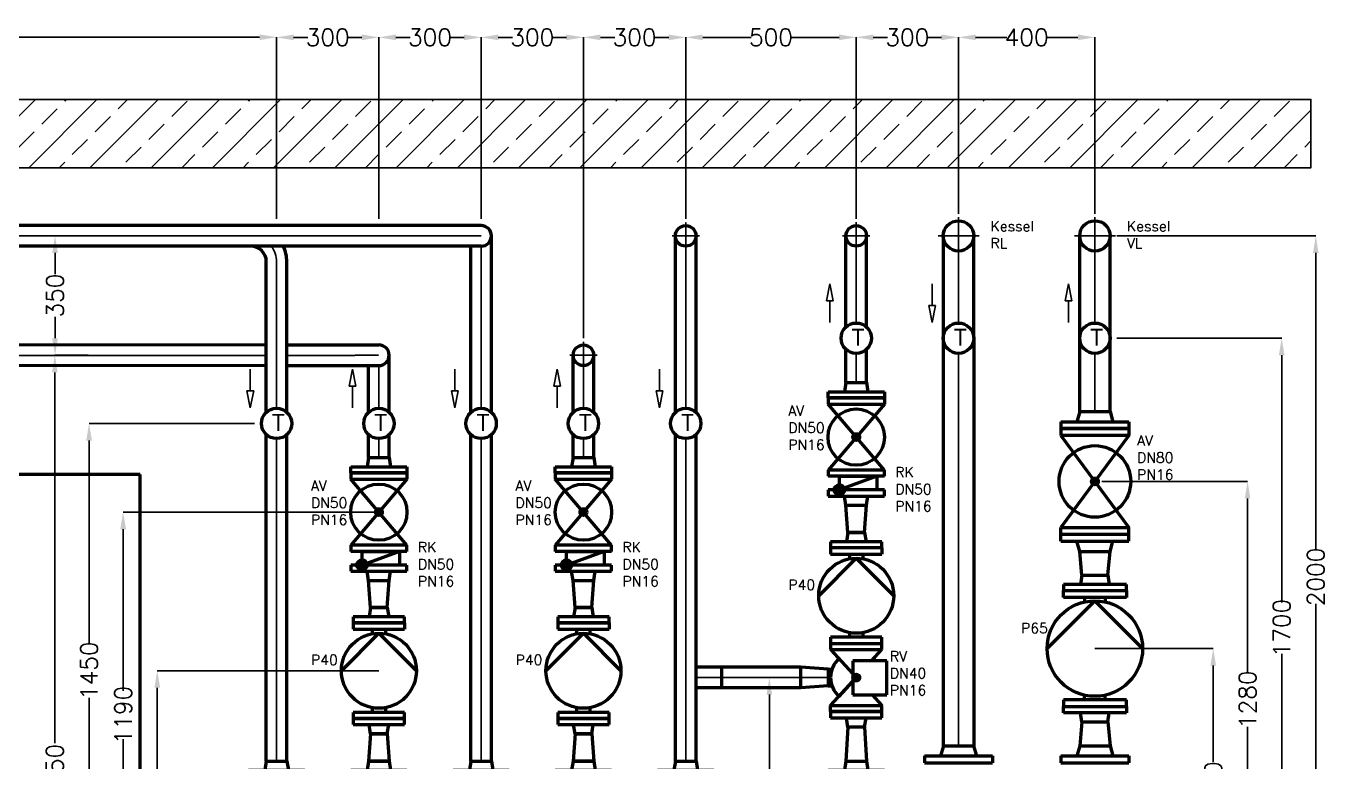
# Model space of a CAD drawing. Header units: millimetres. Extents: x 984 to 280474, y -69633 to 13043.
# Drawn here: x 276658 to 280474, y -67943 to -65785 of the extents above; entities that cross this region are included whole.
import ezdxf

# ---------------------------------------------------------------- set-up
doc = ezdxf.new("R2010")
doc.units = ezdxf.units.MM
doc.header["$LTSCALE"] = 0.05
doc.linetypes.add('MITTE', pattern=[50.8, 31.75, -6.35, 6.35, -6.35])
doc.layers.get('0').update_dxf_attribs({"lineweight": 18})
for name, color, linetype, lineweight in [('Maßlinien_Schraffuren', 7, 'Continuous', 25), ('Mittellinien', 7, 'MITTE', 25), ('Sichtbare Kanten', 7, 'Continuous', 50)]:
    doc.layers.add(name, color=color, linetype=linetype, lineweight=lineweight)
doc.styles.add('Annotative', font='romans.shx')
doc.styles.add('RomanS', font='romans.shx')
doc.styles.get("Standard").update_dxf_attribs({"font": 'txt.shx'})
doc.dimstyles.get("Standard").update_dxf_attribs({"dimtxt": 0.18, "dimasz": 0.18, "dimexe": 0.18, "dimexo": 0.0625, "dimgap": 0.09, "dimtad": 0, "dimtih": 1, "dimtoh": 1, "dimdec": 4, "dimzin": 0, "dimdsep": 46, "dimtxsty": 'Standard', "dimcen": 0.09, "dimadec": 0, "dimazin": 0, "dimtfac": 1, "dimtdec": 4, "dimtofl": 0, "dimtmove": 0, "dimatfit": 3, "dimfxl": 1, "dimtolj": 1, "dimtzin": 0, "dimarcsym": 0})

# ---------------------------------------------------------------- blocks, each defined once
blk = doc.blocks.new('Pumpe DN40')
for p, q in [((75, 280), (-75, 280)), ((-75, 280), (-75, 262)), ((75, 280), (75, 262)), ((-110, 140), (0, 250)), ((-75, 262), (75, 262)), ((-20, 262), (-20, 248.2)), ((0, 250), (110, 140)), ((20, 248.2), (20, 262)), ((75, 18), (-75, 18)), ((-75, 18), (-75, 0)), ((-75, 0), (75, 0)), ((-20, 31.8), (-20, 18)), ((20, 18), (20, 31.8)), ((75, 0), (75, 18))]:
    blk.add_line(p, q)
blk.add_circle((0, 140), 110)
blk = doc.blocks.new('Flansch DN50')
for p, q in [((82.5, 0), (-82.5, 0)), ((-82.5, 0), (-82.5, -18)), ((82.5, -18), (82.5, 0)), ((-82.5, -18), (82.5, -18)), ((-30.15, -45), (-34.56, -18)), ((30.15, -45), (34.56, -18)), ((-30.15, -45), (30.15, -45))]:
    blk.add_line(p, q)
blk = doc.blocks.new('Rückschlagklappe DN50')
h = blk.add_hatch(color=256)
h.dxf.hatch_style = 1
edge = h.paths.add_edge_path()
edge.add_arc((-55, 0), 15, 0, 360)
for p, q in [((-55, 40), (55, 40)), ((-55, 0), (-55, 40)), ((55, 40), (-55, 0)), ((55, 40), (55, 0)), ((55, 0), (-55, 0))]:
    blk.add_line(p, q)
blk.add_circle((-55, 0), 15)
blk = doc.blocks.new('Absperrventil DN 50')
h = blk.add_hatch(color=256)
h.dxf.hatch_style = 1
edge = h.paths.add_edge_path()
edge.add_arc((0, 115), 10, 0, 360)
for p, q in [((-82.5, 230), (82.5, 230)), ((-82.5, 230), (-82.5, 212)), ((82.5, 230), (82.5, 212)), ((-82.5, 212), (82.5, 212)), ((82.5, 18), (-82.5, 212)), ((82.5, 212), (-82.5, 18)), ((82.5, 18), (-82.5, 18)), ((-82.5, 18), (-82.5, 0)), ((82.5, 0), (-82.5, 0)), ((82.5, 0), (82.5, 18))]:
    blk.add_line(p, q)
for radius in [82.5, 10]:
    blk.add_circle((0, 115), radius)
blk = doc.blocks.new('Flansch DN 80')
for p, q in [((-100, -20), (-100, 0)), ((-100, 0), (100, 0)), ((100, -20), (100, 0)), ((-100, -20), (100, -20)), ((-44.45, -50), (-52.5, -20)), ((44.45, -50), (52.5, -20)), ((-44.45, -50), (44.45, -50))]:
    blk.add_line(p, q)
blk = doc.blocks.new('*D223')
at = {"layer": 'Defpoints', "color": 0, "transparency": 16777216}
for p in [(279393.1, -65818), (279393.1, -66335.7), (279793.1, -66335.7)]:
    blk.add_point(p, dxfattribs=at)
at = {"layer": 'Maßlinien_Schraffuren', "color": 0, "lineweight": -2, "transparency": 16777216}
for p, q in [((279393.1, -66335.6), (279393.1, -65817.8)), ((279443.1, -65818), (279534.7, -65818)), ((279743.1, -65818), (279651.6, -65818)), ((279793.1, -66335.6), (279793.1, -65817.8))]:
    blk.add_line(p, q, dxfattribs=at)
at = {"layer": 'Maßlinien_Schraffuren', "color": 0, "transparency": 16777216}
for points in [[(279443.1, -65809.6), (279443.1, -65826.3), (279393.1, -65818)], [(279743.1, -65809.6), (279743.1, -65826.3), (279793.1, -65818)]]:
    blk.add_solid(points, dxfattribs=at)
at = {"layer": 'Maßlinien_Schraffuren', "color": 0, "transparency": 16777216, "insert": (279593.1, -65818), "char_height": 50, "attachment_point": 5}
blk.add_mtext('\\A1;400', dxfattribs=at)
blk = doc.blocks.new('*D224')
at = {"layer": 'Defpoints', "color": 0, "transparency": 16777216}
for p in [(279093.1, -65818), (279093.1, -66350.2), (279393.1, -66335.7)]:
    blk.add_point(p, dxfattribs=at)
at = {"layer": 'Maßlinien_Schraffuren', "color": 0, "lineweight": -2, "transparency": 16777216}
for p, q in [((279093.1, -66350.1), (279093.1, -65817.8)), ((279143.1, -65818), (279184.7, -65818)), ((279343.1, -65818), (279301.6, -65818)), ((279393.1, -66335.6), (279393.1, -65817.8))]:
    blk.add_line(p, q, dxfattribs=at)
at = {"layer": 'Maßlinien_Schraffuren', "color": 0, "transparency": 16777216}
for points in [[(279143.1, -65809.6), (279143.1, -65826.3), (279093.1, -65818)], [(279343.1, -65809.6), (279343.1, -65826.3), (279393.1, -65818)]]:
    blk.add_solid(points, dxfattribs=at)
at = {"layer": 'Maßlinien_Schraffuren', "color": 0, "transparency": 16777216, "insert": (279243.1, -65818), "char_height": 50, "attachment_point": 5}
blk.add_mtext('\\A1;300', dxfattribs=at)
blk = doc.blocks.new('*D225')
at = {"layer": 'Defpoints', "color": 0, "transparency": 16777216}
for p in [(278593.1, -65818), (279093.1, -65850), (278593.1, -66350)]:
    blk.add_point(p, dxfattribs=at)
at = {"layer": 'Maßlinien_Schraffuren', "color": 0, "lineweight": -2, "transparency": 16777216}
for p, q in [((278593.1, -66349.9), (278593.1, -65817.8)), ((278643.1, -65818), (278784.7, -65818)), ((279043.1, -65818), (278901.6, -65818)), ((279093.1, -65849.9), (279093.1, -65817.8))]:
    blk.add_line(p, q, dxfattribs=at)
at = {"layer": 'Maßlinien_Schraffuren', "color": 0, "transparency": 16777216}
for points in [[(278643.1, -65809.6), (278643.1, -65826.3), (278593.1, -65818)], [(279043.1, -65809.6), (279043.1, -65826.3), (279093.1, -65818)]]:
    blk.add_solid(points, dxfattribs=at)
at = {"layer": 'Maßlinien_Schraffuren', "color": 0, "transparency": 16777216, "insert": (278843.1, -65818), "char_height": 50, "attachment_point": 5}
blk.add_mtext('\\A1;500', dxfattribs=at)
blk = doc.blocks.new('*D226')
at = {"layer": 'Defpoints', "color": 0, "transparency": 16777216}
for p in [(278293.1, -65818), (278593.1, -66350), (278293.1, -66700)]:
    blk.add_point(p, dxfattribs=at)
at = {"layer": 'Maßlinien_Schraffuren', "color": 0, "lineweight": -2, "transparency": 16777216}
for p, q in [((278293.1, -66699.9), (278293.1, -65817.8)), ((278343.1, -65818), (278384.7, -65818)), ((278543.1, -65818), (278501.6, -65818)), ((278593.1, -66349.9), (278593.1, -65817.8))]:
    blk.add_line(p, q, dxfattribs=at)
at = {"layer": 'Maßlinien_Schraffuren', "color": 0, "transparency": 16777216}
for points in [[(278343.1, -65809.6), (278343.1, -65826.3), (278293.1, -65818)], [(278543.1, -65809.6), (278543.1, -65826.3), (278593.1, -65818)]]:
    blk.add_solid(points, dxfattribs=at)
at = {"layer": 'Maßlinien_Schraffuren', "color": 0, "transparency": 16777216, "insert": (278443.1, -65818), "char_height": 50, "attachment_point": 5}
blk.add_mtext('\\A1;300', dxfattribs=at)
blk = doc.blocks.new('*D227')
at = {"layer": 'Defpoints', "color": 0, "transparency": 16777216}
for p in [(277993.1, -65818), (277993.1, -66350), (278293.1, -66700)]:
    blk.add_point(p, dxfattribs=at)
at = {"layer": 'Maßlinien_Schraffuren', "color": 0, "lineweight": -2, "transparency": 16777216}
for p, q in [((277993.1, -66349.9), (277993.1, -65817.8)), ((278043.1, -65818), (278084.7, -65818)), ((278243.1, -65818), (278201.6, -65818)), ((278293.1, -66699.9), (278293.1, -65817.8))]:
    blk.add_line(p, q, dxfattribs=at)
at = {"layer": 'Maßlinien_Schraffuren', "color": 0, "transparency": 16777216}
for points in [[(278043.1, -65809.6), (278043.1, -65826.3), (277993.1, -65818)], [(278243.1, -65809.6), (278243.1, -65826.3), (278293.1, -65818)]]:
    blk.add_solid(points, dxfattribs=at)
at = {"layer": 'Maßlinien_Schraffuren', "color": 0, "transparency": 16777216, "insert": (278143.1, -65818), "char_height": 50, "attachment_point": 5}
blk.add_mtext('\\A1;300', dxfattribs=at)
blk = doc.blocks.new('*D228')
at = {"layer": 'Defpoints', "color": 0, "transparency": 16777216}
for p in [(277693.1, -65818), (277693.1, -66350), (277993.1, -66350)]:
    blk.add_point(p, dxfattribs=at)
at = {"layer": 'Maßlinien_Schraffuren', "color": 0, "lineweight": -2, "transparency": 16777216}
for p, q in [((277693.1, -66349.9), (277693.1, -65817.8)), ((277743.1, -65818), (277784.7, -65818)), ((277943.1, -65818), (277901.6, -65818)), ((277993.1, -66349.9), (277993.1, -65817.8))]:
    blk.add_line(p, q, dxfattribs=at)
at = {"layer": 'Maßlinien_Schraffuren', "color": 0, "transparency": 16777216}
for points in [[(277743.1, -65809.6), (277743.1, -65826.3), (277693.1, -65818)], [(277943.1, -65809.6), (277943.1, -65826.3), (277993.1, -65818)]]:
    blk.add_solid(points, dxfattribs=at)
at = {"layer": 'Maßlinien_Schraffuren', "color": 0, "transparency": 16777216, "insert": (277843.1, -65818), "char_height": 50, "attachment_point": 5}
blk.add_mtext('\\A1;300', dxfattribs=at)
blk = doc.blocks.new('*D229')
at = {"layer": 'Defpoints', "color": 0, "transparency": 16777216}
for p in [(277393.1, -65818), (277393.1, -66350), (277693.1, -66350)]:
    blk.add_point(p, dxfattribs=at)
at = {"layer": 'Maßlinien_Schraffuren', "color": 0, "lineweight": -2, "transparency": 16777216}
for p, q in [((277393.1, -66349.9), (277393.1, -65817.8)), ((277443.1, -65818), (277484.7, -65818)), ((277643.1, -65818), (277601.6, -65818)), ((277693.1, -66349.9), (277693.1, -65817.8))]:
    blk.add_line(p, q, dxfattribs=at)
at = {"layer": 'Maßlinien_Schraffuren', "color": 0, "transparency": 16777216}
for points in [[(277443.1, -65809.6), (277443.1, -65826.3), (277393.1, -65818)], [(277643.1, -65809.6), (277643.1, -65826.3), (277693.1, -65818)]]:
    blk.add_solid(points, dxfattribs=at)
at = {"layer": 'Maßlinien_Schraffuren', "color": 0, "transparency": 16777216, "insert": (277543.1, -65818), "char_height": 50, "attachment_point": 5}
blk.add_mtext('\\A1;300', dxfattribs=at)
blk = doc.blocks.new('*D231')
at = {"layer": 'Defpoints', "color": 0, "transparency": 16777216}
for p in [(279793.1, -67610.1), (280140.2, -67610.1), (279943.1, -68400.1)]:
    blk.add_point(p, dxfattribs=at)
at = {"layer": 'Maßlinien_Schraffuren', "color": 0, "lineweight": -2, "transparency": 16777216}
for p, q in [((279793.2, -67610.1), (280140.4, -67610.1)), ((280140.2, -67660.1), (280140.2, -67942.6)), ((280140.2, -68350.1), (280140.2, -68067.7)), ((279943.2, -68400.1), (280140.4, -68400.1))]:
    blk.add_line(p, q, dxfattribs=at)
at = {"layer": 'Maßlinien_Schraffuren', "color": 0, "transparency": 16777216}
for points in [[(280131.9, -67660.1), (280148.5, -67660.1), (280140.2, -67610.1)], [(280131.9, -68350.1), (280148.5, -68350.1), (280140.2, -68400.1)]]:
    blk.add_solid(points, dxfattribs=at)
at = {"layer": 'Maßlinien_Schraffuren', "color": 0, "transparency": 16777216, "insert": (280140.2, -68005.1), "char_height": 50, "attachment_point": 5, "rotation": 90}
blk.add_mtext('\\A1;790', dxfattribs=at)
blk = doc.blocks.new('*D232')
at = {"layer": 'Defpoints', "color": 0, "transparency": 16777216}
for p in [(279813.1, -67120.1), (280241, -67120.1), (280140.2, -68400.1)]:
    blk.add_point(p, dxfattribs=at)
at = {"layer": 'Maßlinien_Schraffuren', "color": 0, "lineweight": -2, "transparency": 16777216}
for p, q in [((279813.2, -67120.1), (280241.2, -67120.1)), ((280241, -67170.1), (280241, -67680.9)), ((280241, -68350.1), (280241, -67839.4)), ((280140.2, -68400.1), (280241.2, -68400.1))]:
    blk.add_line(p, q, dxfattribs=at)
at = {"layer": 'Maßlinien_Schraffuren', "color": 0, "transparency": 16777216}
for points in [[(280232.7, -67170.1), (280249.3, -67170.1), (280241, -67120.1)], [(280232.7, -68350.1), (280249.3, -68350.1), (280241, -68400.1)]]:
    blk.add_solid(points, dxfattribs=at)
at = {"layer": 'Maßlinien_Schraffuren', "color": 0, "transparency": 16777216, "insert": (280241, -67760.1), "char_height": 50, "attachment_point": 5, "rotation": 90}
blk.add_mtext('\\A1;1280', dxfattribs=at)
blk = doc.blocks.new('*D233')
at = {"layer": 'Defpoints', "color": 0, "transparency": 16777216}
for p in [(279857.6, -66700.1), (280341, -66700.1), (279943.1, -68400.1)]:
    blk.add_point(p, dxfattribs=at)
at = {"layer": 'Maßlinien_Schraffuren', "color": 0, "lineweight": -2, "transparency": 16777216}
for p, q in [((279857.6, -66700.1), (280341.2, -66700.1)), ((280341, -66750.1), (280341, -67475.1)), ((280341, -68350.1), (280341, -67625.2)), ((279943.2, -68400.1), (280341.2, -68400.1))]:
    blk.add_line(p, q, dxfattribs=at)
at = {"layer": 'Maßlinien_Schraffuren', "color": 0, "transparency": 16777216}
for points in [[(280332.7, -66750.1), (280349.3, -66750.1), (280341, -66700.1)], [(280332.7, -68350.1), (280349.3, -68350.1), (280341, -68400.1)]]:
    blk.add_solid(points, dxfattribs=at)
at = {"layer": 'Maßlinien_Schraffuren', "color": 0, "transparency": 16777216, "insert": (280341, -67550.1), "char_height": 50, "attachment_point": 5, "rotation": 90}
blk.add_mtext('\\A1;1700', dxfattribs=at)
blk = doc.blocks.new('*D234')
at = {"layer": 'Defpoints', "color": 0, "transparency": 16777216}
for p in [(279857.6, -66400.1), (280441, -66400.1), (279943.1, -68400.1)]:
    blk.add_point(p, dxfattribs=at)
at = {"layer": 'Maßlinien_Schraffuren', "color": 0, "lineweight": -2, "transparency": 16777216}
for p, q in [((279857.6, -66400.1), (280441.2, -66400.1)), ((280441, -66450.1), (280441, -67320.9)), ((280441, -68350.1), (280441, -67479.4)), ((279943.2, -68400.1), (280441.2, -68400.1))]:
    blk.add_line(p, q, dxfattribs=at)
at = {"layer": 'Maßlinien_Schraffuren', "color": 0, "transparency": 16777216}
for points in [[(280432.7, -66450.1), (280449.3, -66450.1), (280441, -66400.1)], [(280432.7, -68350.1), (280449.3, -68350.1), (280441, -68400.1)]]:
    blk.add_solid(points, dxfattribs=at)
at = {"layer": 'Maßlinien_Schraffuren', "color": 0, "transparency": 16777216, "insert": (280441, -67400.1), "char_height": 50, "attachment_point": 5, "rotation": 90}
blk.add_mtext('\\A1;2000', dxfattribs=at)
blk = doc.blocks.new('*D235')
at = {"layer": 'Defpoints', "color": 0, "transparency": 16777216}
for p in [(278793.5, -67695.1), (278838.3, -67695.1), (278793.5, -68400.1)]:
    blk.add_point(p, dxfattribs=at)
at = {"layer": 'Maßlinien_Schraffuren', "color": 0, "lineweight": -2, "transparency": 16777216}
for p, q in [((278793.6, -67695.1), (278838.5, -67695.1)), ((278838.3, -67745.1), (278838.3, -67985.1)), ((278838.3, -68350.1), (278838.3, -68110.2)), ((278793.6, -68400.1), (278838.5, -68400.1))]:
    blk.add_line(p, q, dxfattribs=at)
at = {"layer": 'Maßlinien_Schraffuren', "color": 0, "transparency": 16777216}
for points in [[(278830, -67745.1), (278846.6, -67745.1), (278838.3, -67695.1)], [(278830, -68350.1), (278846.6, -68350.1), (278838.3, -68400.1)]]:
    blk.add_solid(points, dxfattribs=at)
at = {"layer": 'Maßlinien_Schraffuren', "color": 0, "transparency": 16777216, "insert": (278838.3, -68047.6), "char_height": 50, "attachment_point": 5, "rotation": 90}
blk.add_mtext('\\A1;705', dxfattribs=at)
blk = doc.blocks.new('*D242')
at = {"layer": 'Defpoints', "color": 0, "transparency": 16777216}
for p in [(277043.1, -67675.1), (277693.1, -67675.1), (277243.1, -68400.1)]:
    blk.add_point(p, dxfattribs=at)
at = {"layer": 'Maßlinien_Schraffuren', "color": 0, "lineweight": -2, "transparency": 16777216}
for p, q in [((277693.1, -67675.1), (277043, -67675.1)), ((277043.1, -67725.1), (277043.1, -67970.9)), ((277043.1, -68350.1), (277043.1, -68104.4)), ((277243.1, -68400.1), (277043, -68400.1))]:
    blk.add_line(p, q, dxfattribs=at)
at = {"layer": 'Maßlinien_Schraffuren', "color": 0, "transparency": 16777216}
for points in [[(277034.8, -67725.1), (277051.5, -67725.1), (277043.1, -67675.1)], [(277034.8, -68350.1), (277051.5, -68350.1), (277043.1, -68400.1)]]:
    blk.add_solid(points, dxfattribs=at)
at = {"layer": 'Maßlinien_Schraffuren', "color": 0, "transparency": 16777216, "insert": (277043.1, -68037.6), "char_height": 50, "attachment_point": 5, "rotation": 90}
blk.add_mtext('\\A1;725', dxfattribs=at)
blk = doc.blocks.new('*D243')
at = {"layer": 'Defpoints', "color": 0, "transparency": 16777216}
for p in [(276943.1, -67210.1), (277693.1, -67210.1), (277243.1, -68400.1)]:
    blk.add_point(p, dxfattribs=at)
at = {"layer": 'Maßlinien_Schraffuren', "color": 0, "lineweight": -2, "transparency": 16777216}
for p, q in [((277693.1, -67210.1), (276943, -67210.1)), ((276943.1, -67260.1), (276943.1, -67734.2)), ((276943.1, -68350.1), (276943.1, -67876.1)), ((277243.1, -68400.1), (276943, -68400.1))]:
    blk.add_line(p, q, dxfattribs=at)
at = {"layer": 'Maßlinien_Schraffuren', "color": 0, "transparency": 16777216}
for points in [[(276934.8, -67260.1), (276951.5, -67260.1), (276943.1, -67210.1)], [(276934.8, -68350.1), (276951.5, -68350.1), (276943.1, -68400.1)]]:
    blk.add_solid(points, dxfattribs=at)
at = {"layer": 'Maßlinien_Schraffuren', "color": 0, "transparency": 16777216, "insert": (276943.1, -67805.1), "char_height": 50, "attachment_point": 5, "rotation": 90}
blk.add_mtext('\\A1;1190', dxfattribs=at)
blk = doc.blocks.new('*D244')
at = {"layer": 'Defpoints', "color": 0, "transparency": 16777216}
for p in [(276843.1, -66950.1), (277328.7, -66950.1), (277243.1, -68400.1)]:
    blk.add_point(p, dxfattribs=at)
at = {"layer": 'Maßlinien_Schraffuren', "color": 0, "lineweight": -2, "transparency": 16777216}
for p, q in [((277328.6, -66950.1), (276843, -66950.1)), ((276843.1, -67000.1), (276843.1, -67595.9)), ((276843.1, -68350.1), (276843.1, -67754.4)), ((277243.1, -68400.1), (276843, -68400.1))]:
    blk.add_line(p, q, dxfattribs=at)
at = {"layer": 'Maßlinien_Schraffuren', "color": 0, "transparency": 16777216}
for points in [[(276834.8, -67000.1), (276851.5, -67000.1), (276843.1, -66950.1)], [(276834.8, -68350.1), (276851.5, -68350.1), (276843.1, -68400.1)]]:
    blk.add_solid(points, dxfattribs=at)
at = {"layer": 'Maßlinien_Schraffuren', "color": 0, "transparency": 16777216, "insert": (276843.1, -67675.1), "char_height": 50, "attachment_point": 5, "rotation": 90}
blk.add_mtext('\\A1;1450', dxfattribs=at)
blk = doc.blocks.new('*D245')
at = {"layer": 'Defpoints', "color": 0, "transparency": 16777216}
for p in [(276861.4, -66400.1), (276743.3, -66750.2), (276840.6, -66750.2)]:
    blk.add_point(p, dxfattribs=at)
at = {"layer": 'Maßlinien_Schraffuren', "color": 0, "lineweight": -2, "transparency": 16777216}
for p, q in [((276861.4, -66400.1), (276743.1, -66400.1)), ((276743.3, -66450.1), (276743.3, -66512.5)), ((276743.3, -66700.2), (276743.3, -66637.7)), ((276840.6, -66750.2), (276743.1, -66750.2))]:
    blk.add_line(p, q, dxfattribs=at)
at = {"layer": 'Maßlinien_Schraffuren', "color": 0, "transparency": 16777216}
for points in [[(276734.9, -66450.1), (276751.6, -66450.1), (276743.3, -66400.1)], [(276734.9, -66700.2), (276751.6, -66700.2), (276743.3, -66750.2)]]:
    blk.add_solid(points, dxfattribs=at)
at = {"layer": 'Maßlinien_Schraffuren', "color": 0, "transparency": 16777216, "insert": (276743.3, -66575.1), "char_height": 50, "attachment_point": 5, "rotation": 90}
blk.add_mtext('\\A1;350', dxfattribs=at)
blk = doc.blocks.new('*D246')
at = {"layer": 'Defpoints', "color": 0, "transparency": 16777216}
for p in [(276840.6, -66750.2), (276742.8, -69200.1), (277048.9, -69200.1)]:
    blk.add_point(p, dxfattribs=at)
at = {"layer": 'Maßlinien_Schraffuren', "color": 0, "lineweight": -2, "transparency": 16777216}
for p, q in [((276840.6, -66750.2), (276742.6, -66750.2)), ((276742.8, -66800.2), (276742.8, -67887.6)), ((276742.8, -69150.1), (276742.8, -68062.7)), ((277048.8, -69200.1), (276742.6, -69200.1))]:
    blk.add_line(p, q, dxfattribs=at)
at = {"layer": 'Maßlinien_Schraffuren', "color": 0, "transparency": 16777216}
for points in [[(276734.4, -66800.2), (276751.1, -66800.2), (276742.8, -66750.2)], [(276734.4, -69150.1), (276751.1, -69150.1), (276742.8, -69200.1)]]:
    blk.add_solid(points, dxfattribs=at)
at = {"layer": 'Maßlinien_Schraffuren', "color": 0, "transparency": 16777216, "insert": (276742.8, -67975.1), "char_height": 50, "attachment_point": 5, "rotation": 90}
blk.add_mtext('\\A1;2450', dxfattribs=at)
blk = doc.blocks.new('*D263')
at = {"layer": 'Defpoints', "color": 0, "transparency": 16777216}
for p in [(277393.1, -65817.6), (277393.1, -65817.8), (275243.1, -66930.1)]:
    blk.add_point(p, dxfattribs=at)
at = {"layer": 'Maßlinien_Schraffuren', "color": 0, "lineweight": -2, "transparency": 16777216}
for p, q in [((275243.1, -66930.1), (275243.1, -65817.4)), ((275293.1, -65817.6), (276238.9, -65817.6)), ((277343.1, -65817.6), (276397.4, -65817.6)), ((277393.1, -65817.7), (277393.1, -65817.4))]:
    blk.add_line(p, q, dxfattribs=at)
at = {"layer": 'Maßlinien_Schraffuren', "color": 0, "transparency": 16777216}
for points in [[(275293.1, -65809.2), (275293.1, -65825.9), (275243.1, -65817.6)], [(277343.1, -65809.2), (277343.1, -65825.9), (277393.1, -65817.6)]]:
    blk.add_solid(points, dxfattribs=at)
at = {"layer": 'Maßlinien_Schraffuren', "color": 0, "transparency": 16777216, "insert": (276318.1, -65817.6), "char_height": 50, "attachment_point": 5}
blk.add_mtext('\\A1;2150', dxfattribs=at)

msp = doc.modelspace()

# ---------------------------------------------------------------- hatches: boundary and pattern name
at = {"layer": 'Maßlinien_Schraffuren'}
h = msp.add_hatch(dxfattribs=at)
h.set_pattern_fill('ANSI33', color=256, scale=20)
h.paths.add_polyline_path([(280426.7, -66000.1), (272707.8, -66000.1), (272707.8, -66200.1), (280426.7, -66200.1)])
h.paths.add_polyline_path([(280426.7, -69200.1), (272707.8, -69200.1), (272707.8, -69400.1), (280426.7, -69400.1)])
h = msp.add_hatch(color=256, dxfattribs=at)
h.dxf.hatch_style = 1
h.paths.add_polyline_path([(279086.4, -67702.5), (279093.1, -67695.1), (279086.4, -67687.8, 0.440562)])
h.paths.add_polyline_path([(279093.1, -67685.1, 0.187358), (279086.4, -67687.8), (279093.1, -67695.1), (279099.9, -67687.8, 0.187358)])
h.paths.add_polyline_path([(279099.9, -67687.8), (279093.1, -67695.1), (279099.9, -67702.5, 0.440562)])
h.paths.add_polyline_path([(279093.1, -67695.1), (279086.4, -67702.5, 0.187358), (279093.1, -67705.1, 0.187358), (279099.9, -67702.5)])
at = {"layer": 'Sichtbare Kanten'}
h = msp.add_hatch(color=256, dxfattribs=at)
h.dxf.hatch_style = 1
h.paths.add_polyline_path([(279787.2, -67112.1), (279793.1, -67120.1), (279799.1, -67112.1, 0.33003)])
h.paths.add_polyline_path([(279799.1, -67112.1), (279793.1, -67120.1), (279799.1, -67128.2, 0.23764), (279803.1, -67120.1, 0.23764)])
h.paths.add_polyline_path([(279793.1, -67120.1), (279787.2, -67128.2, 0.33003), (279799.1, -67128.2)])
h.paths.add_polyline_path([(279793.1, -67120.1), (279787.2, -67112.1, 0.23764), (279783.1, -67120.1, 0.23764), (279787.2, -67128.2)])

# ---------------------------------------------------------------- linework, layer by layer
at = {"layer": 'Maßlinien_Schraffuren'}
for p, q in [((280426.7, -66200.1), (272707.8, -66200.1)), ((279005.9, -66590.6), (279015.9, -66540.6)), ((279015.9, -66540.6), (279025.9, -66590.6)), ((279315.9, -66604.3), (279315.9, -66540.6)), ((279705.9, -66590.6), (279715.9, -66540.6)), ((279715.9, -66540.6), (279725.9, -66590.6)), ((279015.9, -66590.6), (279005.9, -66590.6)), ((279015.9, -66590.6), (279015.9, -66654.3)), ((279015.9, -66590.6), (279025.9, -66590.6)), ((279315.9, -66604.3), (279305.9, -66604.3)), ((279315.9, -66654.3), (279305.9, -66604.3)), ((279315.9, -66604.3), (279325.9, -66604.3)), ((279325.9, -66604.3), (279315.9, -66654.3)), ((279715.9, -66590.6), (279705.9, -66590.6)), ((279715.9, -66590.6), (279715.9, -66654.3)), ((279715.9, -66590.6), (279725.9, -66590.6)), ((277315.9, -66854.3), (277315.9, -66790.6)), ((277605.9, -66840.6), (277615.9, -66790.6)), ((277615.9, -66790.6), (277625.9, -66840.6)), ((277915.9, -66854.3), (277915.9, -66790.6)), ((278205.9, -66840.6), (278215.9, -66790.6)), ((278215.9, -66790.6), (278225.9, -66840.6)), ((278515.9, -66854.3), (278515.9, -66790.6)), ((277615.9, -66840.6), (277605.9, -66840.6)), ((277615.9, -66840.6), (277615.9, -66904.3)), ((277615.9, -66840.6), (277625.9, -66840.6)), ((278215.9, -66840.6), (278205.9, -66840.6)), ((278215.9, -66840.6), (278215.9, -66904.3)), ((278215.9, -66840.6), (278225.9, -66840.6)), ((277315.9, -66854.3), (277305.9, -66854.3)), ((277315.9, -66904.3), (277305.9, -66854.3)), ((277315.9, -66854.3), (277325.9, -66854.3)), ((277325.9, -66854.3), (277315.9, -66904.3)), ((277915.9, -66854.3), (277905.9, -66854.3)), ((277915.9, -66904.3), (277905.9, -66854.3)), ((277915.9, -66854.3), (277925.9, -66854.3)), ((277925.9, -66854.3), (277915.9, -66904.3)), ((278515.9, -66854.3), (278505.9, -66854.3)), ((278515.9, -66904.3), (278505.9, -66854.3)), ((278515.9, -66854.3), (278525.9, -66854.3)), ((278525.9, -66854.3), (278515.9, -66904.3)), ((279063, -67190.1), (279123.3, -67190.1)), ((279018.1, -67315.1), (279168.1, -67315.1)), ((279168.1, -67595.1), (279018.1, -67595.1)), ((279083.2, -67684.3), (279018.1, -67613.1))]:
    msp.add_line(p, q, dxfattribs=at)
msp.add_lwpolyline([(272707.8, -66200.1), (280426.7, -66200.1), (280426.7, -66000.1), (272707.8, -66000.1)], close=True, dxfattribs=at)
msp.add_arc((277317.3, -66476), 75.8, 0, 37.0495, dxfattribs=at)
at = {"layer": 'Mittellinien'}
for p, q in [((279393.1, -66655.7), (279393.1, -66345.7)), ((279793.1, -66655.7), (279793.1, -66345.7)), ((278593.1, -66905.7), (278593.1, -66360)), ((279093.1, -66655.7), (279093.1, -66360)), ((277993.1, -66400.2), (274314.1, -66400)), ((278553, -66400.1), (278633.3, -66400.1)), ((279053, -66400.1), (279133.3, -66400.1)), ((279333, -66400.1), (279453.3, -66400.1)), ((279733, -66400.1), (279853.3, -66400.1)), ((277993.1, -66905.7), (277993.1, -66430.3)), ((277393.1, -66905.7), (277393.1, -66470.6)), ((278293.1, -66905.7), (278293.1, -66710)), ((277363, -66751), (275923.7, -66751.4)), ((277423.3, -66751), (277693.1, -66750.1)), ((278253, -66750.1), (278333.3, -66750.1)), ((279093.1, -66830.1), (279093.1, -66744.6)), ((279393.1, -67895.1), (279393.1, -66744.6)), ((279793.1, -66915.1), (279793.1, -66744.6)), ((277693.1, -66905.7), (277693.1, -66780.3)), ((277393.1, -67940.1), (277393.1, -66994.6)), ((277693.1, -67050.1), (277693.1, -66994.6)), ((277993.1, -67940.1), (277993.1, -66994.6)), ((278293.1, -67050.1), (278293.1, -66994.6)), ((278593.1, -67940.1), (278593.1, -66994.6)), ((279018.1, -67695.1), (278623.3, -67695.1))]:
    msp.add_line(p, q, dxfattribs=at)
at = {"layer": 'Sichtbare Kanten'}
for p, q in [((277993.1, -66370), (274314.1, -66370)), ((278023.3, -66917.5), (278023.3, -66400.1)), ((278563, -66917.5), (278563, -66400.1)), ((278623.3, -66917.5), (278623.3, -66400.1)), ((279063, -66667.5), (279063, -66400.1)), ((279123.3, -66667.5), (279123.3, -66400.1)), ((279348.7, -66700.1), (279348.7, -66400.1)), ((279437.6, -66700.1), (279437.6, -66400.1)), ((279748.7, -66700.1), (279748.7, -66400.1)), ((279837.6, -66700.1), (279837.6, -66400.1)), ((277993.1, -66430.3), (274314.1, -66430.3)), ((277963, -66917.5), (277963, -66430.3)), ((277363, -66917.5), (277363, -66470.6)), ((277423.3, -66917.5), (277423.3, -66470.6)), ((277363, -66720), (275923.6, -66721.3)), ((277423.3, -66720), (277693.1, -66720)), ((279063, -66830.1), (279063, -66732.8)), ((279123.3, -66830.1), (279123.3, -66732.8)), ((279348.7, -67895.1), (279348.7, -66700.1)), ((279437.6, -66700.1), (279437.6, -67895.1)), ((279748.7, -66915.1), (279748.7, -66700.1)), ((279837.6, -66915.1), (279837.6, -66700.1)), ((277723.3, -66917.5), (277723.3, -66750.1)), ((278263, -66917.5), (278263, -66750.1)), ((278323.3, -66917.5), (278323.3, -66750.1)), ((277363, -66780.3), (275923.7, -66781.6)), ((277423.3, -66780.3), (277693.1, -66780.3)), ((277663, -66917.5), (277663, -66780.3)), ((277363, -67940.1), (277363, -66982.8)), ((277423.3, -67940.1), (277423.3, -66982.8)), ((277663, -67050.1), (277663, -66982.8)), ((277723.3, -67050.1), (277723.3, -66982.8)), ((277963, -67940.1), (277963, -66982.8)), ((278023.3, -67940.1), (278023.3, -66982.8)), ((278263, -67050.1), (278263, -66982.8)), ((278323.3, -67050.1), (278323.3, -66982.8)), ((278563, -67940.1), (278563, -66982.8)), ((278623.3, -67940.1), (278623.3, -66982.8)), ((279893.1, -66965.1), (279693.1, -66965.1)), ((279693.1, -66965.1), (279693.1, -66985.1)), ((279893.1, -66985.1), (279693.1, -66985.1)), ((279693.1, -66985.1), (279893.1, -67255.1)), ((279893.1, -66985.1), (279693.1, -67255.1)), ((279893.1, -66965.1), (279893.1, -66985.1)), ((276993.1, -67100.1), (276093.1, -67100.1)), ((276993.1, -69200.1), (276993.1, -67100.1)), ((279069, -67270.1), (279063, -67190.1)), ((279117.3, -67270.1), (279123.3, -67190.1)), ((279693.1, -67275.1), (279693.1, -67255.1)), ((279693.1, -67255.1), (279893.1, -67255.1)), ((279893.1, -67275.1), (279893.1, -67255.1)), ((279168.1, -67297.1), (279018.1, -67297.1)), ((279018.1, -67297.1), (279018.1, -67315.1)), ((279069, -67270.1), (279064.3, -67297.1)), ((279069, -67270.1), (279117.3, -67270.1)), ((279117.3, -67270.1), (279069, -67270.1)), ((279117.3, -67270.1), (279122, -67297.1)), ((279168.1, -67315.1), (279168.1, -67297.1)), ((279693.1, -67275.1), (279893.1, -67275.1)), ((279755.1, -67395.1), (279748.7, -67325.1)), ((279831.2, -67395.1), (279837.6, -67325.1)), ((277669, -67490.1), (277663, -67410.1)), ((277663, -67410.1), (277723.3, -67410.1)), ((277717.3, -67490.1), (277723.3, -67410.1)), ((278269, -67490.1), (278263, -67410.1)), ((278263, -67410.1), (278323.3, -67410.1)), ((278317.3, -67490.1), (278323.3, -67410.1)), ((279755.1, -67395.1), (279750.9, -67422.1)), ((279755.1, -67395.1), (279831.2, -67395.1)), ((279831.2, -67395.1), (279835.4, -67422.1)), ((279885.6, -67422.1), (279700.6, -67422.1)), ((279700.6, -67422.1), (279700.6, -67440.1)), ((279700.6, -67440.1), (279885.6, -67440.1)), ((279700.6, -67460.1), (279700.6, -67440.1)), ((279700.6, -67440.1), (279885.6, -67440.1)), ((279748.1, -67440.1), (279838.1, -67440.1)), ((279885.6, -67440.1), (279885.6, -67422.1)), ((279885.6, -67440.1), (279885.6, -67460.1)), ((277669, -67490.1), (277664.3, -67517.1)), ((277669, -67490.1), (277717.3, -67490.1)), ((277717.3, -67490.1), (277669, -67490.1)), ((277717.3, -67490.1), (277722, -67517.1)), ((278269, -67490.1), (278264.3, -67517.1)), ((278269, -67490.1), (278317.3, -67490.1)), ((278317.3, -67490.1), (278269, -67490.1)), ((278317.3, -67490.1), (278322, -67517.1)), ((279653.1, -67610.1), (279793.1, -67470.1)), ((279885.6, -67460.1), (279700.6, -67460.1)), ((279763.1, -67460.1), (279763.1, -67473.4)), ((279793.1, -67470.1), (279933.1, -67610.1)), ((279823.1, -67460.1), (279823.1, -67473.4)), ((277768.1, -67517.1), (277618.1, -67517.1)), ((277618.1, -67517.1), (277618.1, -67535.1)), ((277618.1, -67535.1), (277768.1, -67535.1)), ((277768.1, -67535.1), (277768.1, -67517.1)), ((278368.1, -67517.1), (278218.1, -67517.1)), ((278218.1, -67517.1), (278218.1, -67535.1)), ((278218.1, -67535.1), (278368.1, -67535.1)), ((278368.1, -67535.1), (278368.1, -67517.1)), ((279018.1, -67595.1), (279018.1, -67613.1)), ((279168.1, -67613.1), (279168.1, -67595.1)), ((279018.1, -67613.1), (279093.1, -67695.1)), ((279018.1, -67613.1), (279168.1, -67613.1)), ((279183.2, -67646.1), (279083.2, -67646.1)), ((279083.2, -67646.1), (279083.2, -67746.1)), ((279138, -67646.1), (279168.1, -67613.1)), ((279183.2, -67746.1), (279183.2, -67646.1)), ((278931.1, -67665), (278623.3, -67665)), ((278699.1, -67725.3), (278699.1, -67665)), ((279011.1, -67671), (278931.1, -67665)), ((278931.1, -67725.3), (278931.1, -67665)), ((279011.1, -67671), (279022.1, -67671)), ((279011.1, -67671), (279011.1, -67719.3)), ((278931.1, -67725.3), (278623.3, -67725.3)), ((279011.1, -67719.3), (278931.1, -67725.3)), ((279011.1, -67719.3), (279022.1, -67719.3)), ((279018.1, -67777.1), (279083.2, -67706)), ((279093.1, -67695.1), (279042.5, -67750.5)), ((279083.2, -67746.1), (279183.2, -67746.1)), ((279139.8, -67746.1), (279168.1, -67777.1)), ((279885.6, -67760.1), (279700.6, -67760.1)), ((279700.6, -67760.1), (279700.6, -67780.1)), ((279763.1, -67760.1), (279763.1, -67746.9)), ((279823.1, -67760.1), (279823.1, -67746.9)), ((279885.6, -67780.1), (279885.6, -67760.1)), ((279018.1, -67795.1), (279018.1, -67777.1)), ((279018.1, -67777.1), (279168.1, -67777.1)), ((279018.1, -67795.1), (279168.1, -67795.1)), ((279168.1, -67795.1), (279018.1, -67795.1)), ((279018.1, -67795.1), (279018.1, -67813.1)), ((279168.1, -67795.1), (279168.1, -67777.1)), ((279168.1, -67813.1), (279168.1, -67795.1)), ((279700.6, -67780.1), (279885.6, -67780.1)), ((279700.6, -67780.1), (279885.6, -67780.1)), ((279700.6, -67798.1), (279700.6, -67780.1)), ((279885.6, -67798.1), (279700.6, -67798.1)), ((279748.1, -67780.1), (279838.1, -67780.1)), ((279755.1, -67825.1), (279750.9, -67798.1)), ((279831.2, -67825.1), (279835.4, -67798.1)), ((279885.6, -67780.1), (279885.6, -67798.1)), ((277768.1, -67815.1), (277618.1, -67815.1)), ((277618.1, -67815.1), (277618.1, -67833.1)), ((277618.1, -67833.1), (277768.1, -67833.1)), ((277669, -67860.1), (277664.3, -67833.1)), ((277717.3, -67860.1), (277722, -67833.1)), ((277768.1, -67833.1), (277768.1, -67815.1)), ((278368.1, -67815.1), (278218.1, -67815.1)), ((278218.1, -67815.1), (278218.1, -67833.1)), ((278218.1, -67833.1), (278368.1, -67833.1)), ((278269, -67860.1), (278264.3, -67833.1)), ((278317.3, -67860.1), (278322, -67833.1)), ((278368.1, -67833.1), (278368.1, -67815.1)), ((279018.1, -67813.1), (279168.1, -67813.1)), ((279069, -67840.1), (279063, -67940.1)), ((279069, -67840.1), (279064.3, -67813.1)), ((279117.3, -67840.1), (279069, -67840.1)), ((279117.3, -67840.1), (279122, -67813.1)), ((279117.3, -67840.1), (279123.3, -67940.1)), ((279755.1, -67825.1), (279748.7, -67895.1)), ((279755.1, -67825.1), (279831.2, -67825.1)), ((279831.2, -67825.1), (279837.6, -67895.1)), ((277669, -67860.1), (277663, -67940.1)), ((277717.3, -67860.1), (277669, -67860.1)), ((277669, -67860.1), (277717.3, -67860.1)), ((277717.3, -67860.1), (277723.3, -67940.1)), ((278269, -67860.1), (278263, -67940.1)), ((278317.3, -67860.1), (278269, -67860.1)), ((278269, -67860.1), (278317.3, -67860.1)), ((278317.3, -67860.1), (278323.3, -67940.1)), ((277723.3, -67940.1), (277663, -67940.1)), ((278323.3, -67940.1), (278263, -67940.1))]:
    msp.add_line(p, q, dxfattribs=at)
for centre, radius in [((278593.1, -66400.1), 30.2), ((279093.1, -66400.1), 30.2), ((279393.1, -66400.1), 44.5), ((279793.1, -66400.1), 44.5), ((279093.1, -66700.1), 44.5), ((279393.1, -66700.1), 44.5), ((279793.1, -66700.1), 44.5), ((278293.1, -66750.1), 30.2), ((277393.1, -66950.1), 44.5), ((277693.1, -66950.1), 44.5), ((277993.1, -66950.1), 44.5), ((278293.1, -66950.1), 44.5), ((278593.1, -66950.1), 44.5), ((279793.1, -67120.1), 105), ((279793.1, -67120.1), 10), ((279793.1, -67610.1), 140), ((279093.1, -67695.1), 10)]:
    msp.add_circle(centre, radius, dxfattribs=at)
for centre, radius, start, end in [((277993.1, -66400.1), 30.2, 270, 90), ((277317.3, -66476), 45.7, 0, 90), ((277317.3, -66476), 106, 0, 25.5382), ((277693.1, -66750.1), 30.2, 270, 90), ((279093.1, -67695.1), 75, 132.4471, 227.5529), ((279093.1, -67695.1), 75, 40.8264, 47.5529), ((279093.1, -67695.1), 75, 312.4471, 317.1904)]:
    msp.add_arc(centre, radius, start, end, dxfattribs=at)

# ---------------------------------------------------------------- block references
at = {"layer": 'Sichtbare Kanten', "xscale": -1, "rotation": 180}
for name, p in [('Flansch DN50', (279093.1, -66875.1)), ('Flansch DN 80', (279793.1, -66965.1)), ('Flansch DN50', (277693.1, -67095.1)), ('Flansch DN50', (278293.1, -67095.1)), ('Flansch DN 80', (279393.1, -67945.1)), ('Flansch DN 80', (279793.1, -67945.1)), ('Flansch DN50', (277393.1, -67985.1)), ('Flansch DN50', (277693.1, -67985.1)), ('Flansch DN50', (277993.1, -67985.1)), ('Flansch DN50', (278293.1, -67985.1)), ('Flansch DN50', (278593.1, -67985.1)), ('Flansch DN50', (279093.1, -67985.1))]:
    msp.add_blockref(name, p, dxfattribs=at)
at = {"layer": 'Sichtbare Kanten'}
for name, p in [('Absperrventil DN 50', (279093.1, -67105.1)), ('Absperrventil DN 50', (277693.1, -67325.1)), ('Absperrventil DN 50', (278293.1, -67325.1)), ('Rückschlagklappe DN50', (279098.7, -67145.1)), ('Flansch DN50', (279093.1, -67145.1)), ('Flansch DN 80', (279793.1, -67275.1)), ('Rückschlagklappe DN50', (277698.7, -67365.1)), ('Rückschlagklappe DN50', (278298.7, -67365.1)), ('Pumpe DN40', (279093.1, -67595.1)), ('Flansch DN50', (277693.1, -67365.1)), ('Flansch DN50', (278293.1, -67365.1)), ('Pumpe DN40', (277693.1, -67815.1)), ('Pumpe DN40', (278293.1, -67815.1))]:
    msp.add_blockref(name, p, dxfattribs=at)

# ---------------------------------------------------------------- texts
at = {"layer": 'Maßlinien_Schraffuren', "attachment_point": 1}
for s, width, insert, char_height, style in [('Kessel\\PRL', 169.129, (279487, -66356.5), 30, 'RomanS'), ('Kessel\\PVL', 169.129, (279887, -66356.5), 30, 'RomanS'), ('{\\fSegoe UI Light|b0|i0|c0|p34;T}', 40, (279080.3, -66672), 50, 'Annotative'), ('{\\fSegoe UI Light|b0|i0|c0|p34;T}', 40, (279380.3, -66672), 50, 'Annotative'), ('{\\fSegoe UI Light|b0|i0|c0|p34;T}', 40, (279780.3, -66672), 50, 'Annotative'), ('{\\fSegoe UI Light|b0|i0|c0|p34;T}', 40, (277380.3, -66922), 50, 'Annotative'), ('{\\fSegoe UI Light|b0|i0|c0|p34;T}', 40, (277680.3, -66922), 50, 'Annotative'), ('{\\fSegoe UI Light|b0|i0|c0|p34;T}', 40, (277980.3, -66922), 50, 'Annotative'), ('{\\fSegoe UI Light|b0|i0|c0|p34;T}', 40, (278280.3, -66922), 50, 'Annotative'), ('{\\fSegoe UI Light|b0|i0|c0|p34;T}', 40, (278580.3, -66922), 50, 'Annotative'), ('AV\\PDN50\\PPN16', 169.129, (278893.9, -66897.6), 30, 'RomanS'), ('AV\\PDN80\\PPN16', 169.129, (279916.8, -66985.1), 30, 'RomanS'), ('RK\\PDN50\\PPN16', 169.129, (279207.6, -67077.9), 30, 'RomanS'), ('AV\\PDN50\\PPN16', 169.129, (277493.9, -67117.6), 30, 'RomanS'), ('AV\\PDN50\\PPN16', 169.129, (278093.9, -67117.6), 30, 'RomanS'), ('RK\\PDN50\\PPN16', 169.129, (277807.6, -67297.9), 30, 'RomanS'), ('RK\\PDN50\\PPN16', 169.129, (278407.6, -67297.9), 30, 'RomanS'), ('P40', 169.129, (278894.2, -67408.2), 30, 'RomanS'), ('P65', 169.129, (279576.7, -67535.2), 30, 'RomanS'), ('P40', 169.129, (277494.2, -67628.2), 30, 'RomanS'), ('P40', 169.129, (278094.2, -67628.2), 30, 'RomanS'), ('RV\\PDN40\\PPN16', 169.129, (279191.8, -67617.6), 30, 'RomanS')]:
    msp.add_mtext_dynamic_manual_height_columns(s, width=width, gutter_width=625, heights=[0], dxfattribs=dict(at, insert=insert, char_height=char_height, style=style))

# ---------------------------------------------------------------- dimensions: what is measured, and where the dimension line sits
at = {"layer": 'Maßlinien_Schraffuren'}
for base, p1, p2, override, picture, middle in [((277393.1, -65817.6), (275243.1, -66930.1), (277393.1, -65817.8), {"dimtxt": 50, "dimasz": 50, "dimdec": 0, "dimtmove": 1}, '*D263', (276318.1, -65817.6)), ((277393.1, -65818), (277693.1, -66350), (277393.1, -66350), {"dimtxt": 50, "dimasz": 50, "dimdec": 0, "dimtmove": 1}, '*D229', (277543.1, -65818)), ((277693.1, -65818), (277993.1, -66350), (277693.1, -66350), {"dimtxt": 50, "dimasz": 50, "dimdec": 0, "dimtmove": 1}, '*D228', (277843.1, -65818)), ((277993.1, -65818), (278293.1, -66700), (277993.1, -66350), {"dimtxt": 50, "dimasz": 50, "dimdec": 0, "dimtmove": 1}, '*D227', (278143.1, -65818)), ((278293.1, -65818), (278593.1, -66350), (278293.1, -66700), {"dimtxt": 50, "dimasz": 50, "dimdec": 0, "dimtmove": 1}, '*D226', (278443.1, -65818)), ((278593.1, -65818), (279093.1, -65850), (278593.1, -66350), {"dimtxt": 50, "dimasz": 50, "dimdec": 0, "dimtmove": 1}, '*D225', (278843.1, -65818)), ((279093.1, -65818), (279393.1, -66335.7), (279093.1, -66350.2), {"dimtxt": 50, "dimasz": 50, "dimdec": 0, "dimtmove": 1}, '*D224', (279243.1, -65818)), ((279393.1, -65818), (279793.1, -66335.7), (279393.1, -66335.7), {"dimtxt": 50, "dimasz": 50, "dimdec": 0}, '*D223', (279593.1, -65818))]:
    dim = msp.add_linear_dim(base=base, p1=p1, p2=p2, dimstyle='Standard', override=override, dxfattribs=at)
    dim.commit()
    dim.dimension.update_dxf_attribs({"geometry": picture, "text_midpoint": middle})
for base, p1, p2, picture, middle in [((276743.3, -66750.2), (276861.4, -66400.1), (276840.6, -66750.2), '*D245', (276743.3, -66575.1)), ((280140.2, -67610.1), (279943.1, -68400.1), (279793.1, -67610.1), '*D231', (280140.2, -68005.1)), ((278838.3, -67695.1), (278793.5, -68400.1), (278793.5, -67695.1), '*D235', (278838.3, -68047.6))]:
    dim = msp.add_linear_dim(base=base, p1=p1, p2=p2, angle=90, dimstyle='Standard', override={"dimtxt": 50, "dimasz": 50, "dimdec": 0}, dxfattribs=at)
    dim.commit()
    dim.dimension.update_dxf_attribs({"geometry": picture, "text_midpoint": middle, "text_rotation": 90})
for base, p1, p2, picture, middle in [((280441, -66400.1), (279943.1, -68400.1), (279857.6, -66400.1), '*D234', (280441, -67400.1)), ((280341, -66700.1), (279943.1, -68400.1), (279857.6, -66700.1), '*D233', (280341, -67550.1)), ((276742.8, -69200.1), (276840.6, -66750.2), (277048.9, -69200.1), '*D246', (276742.8, -67975.1)), ((276843.1, -66950.1), (277243.1, -68400.1), (277328.7, -66950.1), '*D244', (276843.1, -67675.1)), ((280241, -67120.1), (280140.2, -68400.1), (279813.1, -67120.1), '*D232', (280241, -67760.1)), ((276943.1, -67210.1), (277243.1, -68400.1), (277693.1, -67210.1), '*D243', (276943.1, -67805.1)), ((277043.1, -67675.1), (277243.1, -68400.1), (277693.1, -67675.1), '*D242', (277043.1, -68037.6))]:
    dim = msp.add_linear_dim(base=base, p1=p1, p2=p2, angle=90, dimstyle='Standard', override={"dimtxt": 50, "dimasz": 50, "dimdec": 0}, dxfattribs=at)
    dim.commit()
    dim.dimension.update_dxf_attribs({"geometry": picture, "text_midpoint": middle, "dimtype": 160, "text_rotation": 90})

doc.saveas('drawing.dxf')
